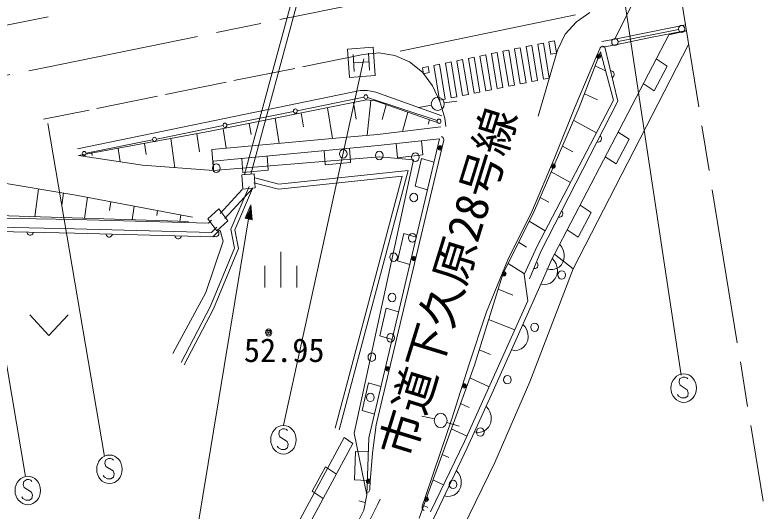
# Model space of a CAD drawing. Units: millimetres, scale not verified. Extents: x 40000 to 680000, y 20000 to 380000.
# Drawn here: x 516241 to 574101, y 245642 to 284040 of the extents above; entities that cross this region are included whole.
import ezdxf
from ezdxf.enums import TextEntityAlignment as Align

# ---------------------------------------------------------------- set-up
doc = ezdxf.new("R2010")
doc.units = ezdxf.units.MM
doc.header["$LTSCALE"] = 1000
doc.linetypes.add('CHAIN', pattern=[18.5, 12, -1.5, 3.5, -1.5])
for name, color, linetype, lineweight in [('M-BGD', 7, 'Continuous', 13), ('M-BGD-EXST', 7, 'Continuous', 13), ('M-BMK', 2, 'CHAIN', 13), ('M-STR-HTXT', 7, 'Continuous', 13), ('M-STR-STRC', 7, 'Continuous', 13)]:
    doc.layers.add(name, color=color, linetype=linetype, lineweight=lineweight)
doc.layers.add('M-BGD-HTXT', color=7, linetype='Continuous')
doc.styles.add('ＭＳ ゴシック', font='')
doc.styles.get('ＭＳ ゴシック').set_extended_font_data('MS Gothic')

msp = doc.modelspace()

# ---------------------------------------------------------------- linework, layer by layer
at = {"layer": 'M-BGD'}
for p, q in [((541431, 299046), (534001, 271684)), ((541903, 299076), (534477, 271727)), ((562629, 282174), (566892, 290697)), ((560705, 284221), (559665, 283511)), ((546034, 281242), (559605, 284037)), ((559665, 283511), (558788, 282543)), ((568100, 283275), (565202, 282692)), ((557980, 265528), (566803, 282512)), ((558788, 282543), (558204, 281326)), ((565202, 282692), (562629, 282174)), ((562887, 281993), (567561, 282912)), ((568171, 282841), (565271, 282257)), ((566803, 282512), (568174, 282822)), ((556671, 281773), (557108, 281862)), ((557108, 281862), (557560, 279150)), ((557545, 281951), (557982, 282041)), ((557699, 281004), (557545, 281951)), ((557982, 282041), (558136, 281093)), ((562629, 282174), (561635, 281977)), ((565271, 282257), (562698, 281739)), ((541970, 281388), (543937, 281559)), ((542123, 279186), (541970, 281388)), ((543937, 281559), (544090, 279357)), ((553988, 281226), (554434, 281317)), ((554435, 278520), (553988, 281226)), ((554434, 281317), (554881, 278610)), ((554879, 281408), (555325, 281499)), ((555328, 278700), (554879, 281408)), ((555325, 281499), (555774, 278790)), ((555771, 281590), (556217, 281681)), ((556220, 278880), (555771, 281590)), ((556217, 281681), (556667, 278970)), ((557113, 279060), (556671, 281773)), ((558204, 281326), (556705, 276201)), ((568346, 281765), (559413, 264384)), ((561258, 280908), (561471, 281406)), ((561471, 281406), (561505, 281486)), ((561505, 281486), (561536, 281531)), ((561536, 281531), (561588, 281576)), ((561588, 281576), (561632, 281602)), ((561632, 281602), (561680, 281612)), ((561680, 281612), (561746, 281613)), ((562698, 281739), (561704, 281542)), ((561746, 281613), (561795, 281600)), ((561795, 281600), (561822, 281585)), ((561859, 281538), (562880, 277363)), ((542394, 280982), (542485, 279661)), ((543174, 280990), (544395, 281100)), ((543574, 281084), (543666, 279763)), ((544395, 281100), (545615, 280894)), ((545615, 280894), (546765, 280416)), ((551313, 280680), (551759, 280771)), ((551756, 277979), (551313, 280680)), ((551759, 280771), (552203, 278069)), ((552205, 280862), (552651, 280953)), ((552649, 278159), (552205, 280862)), ((552651, 280953), (553096, 278249)), ((553096, 281044), (553542, 281135)), ((553542, 278339), (553096, 281044)), ((553542, 281135), (553988, 278429)), ((558136, 281093), (557699, 281004)), ((559559, 276949), (561258, 280908)), ((559888, 276864), (561521, 281183)), ((561521, 281183), (562541, 277454)), ((566681, 280081), (565828, 280636)), ((542440, 280321), (543620, 280424)), ((546765, 280416), (547758, 279607)), ((548202, 280046), (547765, 279957)), ((548278, 279582), (548202, 280046)), ((548639, 280135), (549085, 280226)), ((549078, 277439), (548639, 280135)), ((549085, 280226), (549524, 277529)), ((549530, 280317), (549976, 280407)), ((549971, 277619), (549530, 280317)), ((549976, 280407), (550417, 277709)), ((550422, 280498), (550868, 280589)), ((550863, 277799), (550422, 280498)), ((550868, 280589), (551310, 277889)), ((561113, 280104), (561921, 279721)), ((565689, 278172), (566681, 280081)), ((547758, 279607), (548532, 278544)), ((547765, 279957), (547841, 279493)), ((547841, 279493), (548278, 279582)), ((562366, 279713), (562304, 279717)), ((562422, 279695), (562366, 279713)), ((562482, 279657), (562422, 279695)), ((562524, 279612), (562482, 279657)), ((562559, 279554), (562524, 279612)), ((562580, 279469), (562559, 279554)), ((562576, 279399), (562580, 279469)), ((544090, 279357), (542123, 279186)), ((556667, 278970), (556220, 278880)), ((557560, 279150), (557113, 279060)), ((562434, 279184), (562486, 279223)), ((562486, 279223), (562526, 279269)), ((562526, 279269), (562561, 279337)), ((562561, 279337), (562576, 279399)), ((548532, 278544), (549110, 277353)), ((553988, 278429), (553542, 278339)), ((554881, 278610), (554435, 278520)), ((555774, 278790), (555328, 278700)), ((564837, 278727), (565689, 278172)), ((542946, 278189), (521071, 273679)), ((543501, 278200), (542946, 278189)), ((544146, 278063), (543501, 278200)), ((549259, 276222), (544146, 278063)), ((551310, 277889), (550863, 277799)), ((552203, 278069), (551756, 277979)), ((553096, 278249), (552649, 278159)), ((560296, 277944), (561299, 277469)), ((531336, 275032), (543427, 277473)), ((538075, 276628), (543229, 277664)), ((542419, 277270), (542629, 275966)), ((543427, 277473), (544123, 277380)), ((543775, 277426), (543487, 274723)), ((543517, 277646), (548897, 275862)), ((544123, 277380), (549135, 275637)), ((549524, 277529), (549078, 277439)), ((549110, 277353), (549479, 276047)), ((549440, 277227), (550430, 277370)), ((550417, 277709), (549971, 277619)), ((562541, 277454), (556630, 266156)), ((562880, 277363), (556902, 265729)), ((540404, 276863), (540789, 274475)), ((544958, 277089), (544641, 275945)), ((548455, 277059), (547474, 276866)), ((556423, 268912), (559888, 276864)), ((557951, 272902), (559559, 276949)), ((532628, 275533), (537783, 276569)), ((536374, 276049), (536688, 274102)), ((538389, 276456), (538564, 275372)), ((546629, 276508), (546217, 275024)), ((549479, 276047), (549564, 275417)), ((527182, 274438), (532337, 275475)), ((534359, 275642), (534498, 274778)), ((548300, 275927), (548205, 275587)), ((559455, 275870), (561211, 274911)), ((521168, 273152), (531336, 275032)), ((530320, 274844), (530525, 273452)), ((532344, 275235), (532587, 273728)), ((549191, 275374), (544284, 274796)), ((563740, 274420), (562887, 274975)), ((521736, 273344), (526891, 274380)), ((528286, 274468), (528618, 272219)), ((541340, 274525), (531465, 273626)), ((544284, 274796), (541340, 274525)), ((549081, 274463), (543615, 251319)), ((544328, 273928), (549081, 274463)), ((547785, 273207), (547686, 274306)), ((549228, 274628), (549266, 274617)), ((549266, 274617), (549318, 274578)), ((549318, 274578), (549358, 274532)), ((549358, 274532), (549393, 274465)), ((549411, 274322), (549390, 274237)), ((549393, 274465), (549409, 274403)), ((549409, 274403), (549411, 274322)), ((561499, 274254), (561546, 274301)), ((561550, 274642), (561509, 274694)), ((561546, 274301), (561585, 274377)), ((561578, 274586), (561550, 274642)), ((561596, 274510), (561578, 274586)), ((561585, 274377), (561597, 274446)), ((561597, 274446), (561596, 274510)), ((562748, 272511), (563740, 274420)), ((524219, 273716), (524373, 272670)), ((526252, 274092), (526379, 273235)), ((531569, 272733), (544328, 273928)), ((542204, 272621), (542122, 273721)), ((549263, 273704), (544177, 252324)), ((545723, 274085), (545822, 272986)), ((549390, 274237), (549263, 273704)), ((558589, 273882), (559399, 273440)), ((561263, 274215), (561324, 274201)), ((561324, 274201), (561381, 274203)), ((561381, 274203), (561449, 274223)), ((561449, 274223), (561499, 274254)), ((526099, 272410), (521168, 273152)), ((522185, 273340), (522211, 273166)), ((531465, 273626), (531607, 271993)), ((535824, 272023), (535742, 273124)), ((540155, 273537), (540238, 272437)), ((545822, 272986), (547785, 273207)), ((531607, 271993), (531569, 272733)), ((544437, 273067), (531607, 271993)), ((533776, 272939), (533858, 271839)), ((540238, 272437), (542204, 272621)), ((542478, 251673), (547066, 272835)), ((547066, 272835), (544437, 273067)), ((547696, 272920), (547192, 270784)), ((548650, 272637), (547696, 272920)), ((556258, 268919), (557951, 272902)), ((561896, 273066), (562748, 272511)), ((531607, 271993), (526099, 272410)), ((533858, 271839), (535824, 272023)), ((546663, 272004), (536649, 270944)), ((541327, 251934), (546663, 272004)), ((513242, 271387), (520961, 270099)), ((534747, 271752), (533780, 271664)), ((533780, 271664), (533860, 270564)), ((534827, 270651), (534747, 271752)), ((536649, 270944), (534798, 271433)), ((546186, 271565), (536625, 270553)), ((540996, 252045), (546186, 271565)), ((557723, 271894), (559208, 271083)), ((536625, 270553), (534719, 271057)), ((547192, 270784), (548145, 270502)), ((518066, 270582), (517778, 268420)), ((519996, 270260), (519869, 269309)), ((532119, 268672), (533822, 270526)), ((532463, 268276), (534610, 270614)), ((534343, 270757), (532925, 267447)), ((534610, 270614), (533236, 267408)), ((533860, 270564), (534827, 270651)), ((520961, 270099), (529975, 268396)), ((521862, 269929), (521616, 268298)), ((556856, 269906), (557531, 269537)), ((523665, 269588), (523563, 268914)), ((525468, 269248), (525307, 268181)), ((560799, 268759), (559946, 269314)), ((529655, 268043), (513955, 268541)), ((527271, 268907), (527212, 268515)), ((529074, 268566), (528998, 268064)), ((532002, 269033), (531168, 268255)), ((532697, 268100), (532002, 269033)), ((553969, 263987), (556423, 268912)), ((554365, 265090), (556258, 268919)), ((558510, 268438), (558557, 268484)), ((558561, 268825), (558520, 268877)), ((558557, 268484), (558596, 268561)), ((558589, 268769), (558561, 268825)), ((558607, 268693), (558589, 268769)), ((558596, 268561), (558608, 268629)), ((558608, 268629), (558607, 268693)), ((559807, 266849), (560799, 268759)), ((520871, 268198), (513937, 268345)), ((531201, 267927), (520871, 268198)), ((531168, 268255), (531863, 267322)), ((531438, 268160), (531201, 267927)), ((531863, 267322), (532697, 268100)), ((556014, 268091), (557241, 267325)), ((558274, 268399), (558335, 268385)), ((558335, 268385), (558392, 268386)), ((558392, 268386), (558460, 268406)), ((558460, 268406), (558510, 268438)), ((520859, 267481), (513970, 267627)), ((531436, 267203), (520859, 267481)), ((531861, 267621), (531436, 267203)), ((531544, 266869), (532056, 267372)), ((532117, 267362), (532342, 266530)), ((532925, 267447), (533217, 265996)), ((533236, 267408), (533527, 265959)), ((558955, 267405), (559807, 266849)), ((513985, 267295), (520852, 267149)), ((517172, 267227), (517190, 267161)), ((517190, 267161), (517219, 267105)), ((517219, 267105), (517268, 267049)), ((517268, 267049), (517316, 267015)), ((517316, 267015), (517375, 266991)), ((517375, 266991), (517454, 266989)), ((517454, 266989), (517514, 267010)), ((517514, 267010), (517563, 267042)), ((517563, 267042), (517614, 267097)), ((517614, 267097), (517644, 267151)), ((517644, 267151), (517665, 267217)), ((520852, 267149), (531544, 266869)), ((523279, 267086), (523297, 267019)), ((523297, 267019), (523325, 266963)), ((523325, 266963), (523373, 266906)), ((523373, 266906), (523422, 266872)), ((523422, 266872), (523481, 266848)), ((523481, 266848), (523560, 266846)), ((523560, 266846), (523619, 266867)), ((523619, 266867), (523669, 266899)), ((523669, 266899), (523720, 266953)), ((523720, 266953), (523751, 267007)), ((523751, 267007), (523772, 267073)), ((528625, 266945), (528643, 266878)), ((528643, 266878), (528671, 266823)), ((528671, 266823), (528720, 266766)), ((528720, 266766), (528768, 266732)), ((528965, 266726), (529015, 266758)), ((529015, 266758), (529066, 266812)), ((529066, 266812), (529097, 266867)), ((529097, 266867), (529118, 266932)), ((531615, 266938), (531669, 266903)), ((531669, 266903), (531724, 266883)), ((531724, 266883), (531793, 266878)), ((531793, 266878), (531850, 266890)), ((531850, 266890), (531907, 266917)), ((531907, 266917), (531967, 266975)), ((531967, 266975), (531998, 267036)), ((532010, 267238), (531986, 267302)), ((531998, 267036), (532016, 267097)), ((532020, 267175), (532010, 267238)), ((532016, 267097), (532020, 267175)), ((546329, 267134), (545825, 264999)), ((547283, 266851), (546329, 267134)), ((528768, 266732), (528827, 266708)), ((528827, 266708), (528906, 266706)), ((528906, 266706), (528965, 266726)), ((532342, 266530), (530997, 262550)), ((555196, 266450), (555807, 266068)), ((556630, 266156), (555632, 263957)), ((558544, 266074), (558380, 266285)), ((533217, 265996), (531337, 261456)), ((533527, 265959), (531600, 261303)), ((536814, 265714), (536814, 262953)), ((556902, 265729), (556045, 263603)), ((558653, 265847), (558544, 266074)), ((558722, 265545), (558653, 265847)), ((545825, 264999), (546779, 264716)), ((552710, 261063), (554365, 265090)), ((557775, 265141), (556939, 263258)), ((556939, 263258), (557775, 265141)), ((557980, 265528), (557775, 265141)), ((557775, 265141), (557980, 265528)), ((557973, 264991), (557796, 265189)), ((557980, 265528), (559413, 264384)), ((559413, 264384), (557980, 265528)), ((559413, 264384), (557980, 265528)), ((558510, 264710), (558671, 265014)), ((558671, 265014), (558724, 265287)), ((558724, 265287), (558722, 265545)), ((535580, 264609), (535580, 262953)), ((538047, 264609), (538047, 262953)), ((554378, 264808), (555656, 264010)), ((556491, 264415), (556557, 264443)), ((556557, 264443), (556604, 264479)), ((556621, 264870), (556575, 264918)), ((556604, 264479), (556646, 264531)), ((556654, 264818), (556621, 264870)), ((556646, 264531), (556679, 264611)), ((556678, 264744), (556654, 264818)), ((556685, 264681), (556678, 264744)), ((556679, 264611), (556685, 264681)), ((558097, 264775), (557973, 264991)), ((558186, 264478), (558097, 264775)), ((558119, 264405), (558322, 264527)), ((558204, 264222), (558186, 264478)), ((558322, 264527), (558510, 264710)), ((551772, 256933), (553969, 263987)), ((555632, 263957), (555903, 261920)), ((559413, 264384), (556062, 255655)), ((556372, 264415), (556434, 264407)), ((556434, 264407), (556491, 264415)), ((557375, 264385), (557619, 264326)), ((557619, 264326), (557849, 264327)), ((557849, 264327), (558119, 264405)), ((558029, 263629), (558170, 263945)), ((558170, 263945), (558204, 264222)), ((557395, 263192), (557659, 263292)), ((557659, 263292), (557853, 263431)), ((557853, 263431), (558029, 263629)), ((556939, 263258), (553240, 254945)), ((553240, 254945), (556939, 263258)), ((553603, 262812), (554752, 262363)), ((556918, 263211), (557165, 263172)), ((557165, 263172), (557395, 263192)), ((530997, 262550), (528451, 257843)), ((555903, 261920), (551011, 251013)), ((531337, 261456), (529085, 257134)), ((531600, 261303), (529341, 256967)), ((544963, 261348), (544459, 259213)), ((545917, 261066), (544963, 261348)), ((551346, 256929), (552710, 261063)), ((517387, 260825), (518866, 259235)), ((518866, 259235), (520346, 260825)), ((552870, 260460), (554894, 259670)), ((555706, 259893), (555529, 260090)), ((555830, 259675), (555706, 259893)), ((544459, 259213), (545412, 258930)), ((555918, 259379), (555830, 259675)), ((555936, 259123), (555918, 259379)), ((555761, 258530), (555902, 258846)), ((555902, 258846), (555936, 259123)), ((552138, 258109), (553013, 257767)), ((554650, 258113), (554897, 258074)), ((554897, 258074), (555126, 258094)), ((555126, 258094), (555391, 258193)), ((555391, 258193), (555585, 258332)), ((555585, 258332), (555761, 258530)), ((547493, 245085), (551772, 256933)), ((550019, 252786), (551346, 256929)), ((551415, 255946), (552919, 255266)), ((543596, 255562), (543092, 253427)), ((544550, 255280), (543596, 255562)), ((556062, 255655), (553353, 249409)), ((553240, 254945), (551222, 250547)), ((551222, 250547), (553240, 254945)), ((543092, 253427), (544046, 253144)), ((550702, 253971), (551382, 253664)), ((552856, 253529), (552682, 253729)), ((552978, 253310), (552856, 253529)), ((548682, 252767), (547716, 252992)), ((553063, 253013), (552978, 253310)), ((553078, 252756), (553063, 253013)), ((544177, 252324), (543884, 250131)), ((548628, 248666), (550019, 252786)), ((549639, 252504), (550589, 252205)), ((552896, 252165), (553040, 252480)), ((553040, 252480), (553078, 252756)), ((549989, 251997), (551206, 251446)), ((551780, 251764), (552027, 251721)), ((552027, 251721), (552257, 251738)), ((552257, 251738), (552522, 251834)), ((552522, 251834), (552718, 251970)), ((552718, 251970), (552896, 252165)), ((538114, 244691), (541699, 251342)), ((541699, 251342), (542384, 250868)), ((543453, 246909), (542478, 251673)), ((543615, 251319), (543453, 246909)), ((542384, 250868), (538790, 244252)), ((551011, 251013), (548388, 245579)), ((551222, 250547), (548602, 245047)), ((548602, 245047), (551222, 250547)), ((542589, 250263), (542508, 248056)), ((543574, 250217), (542589, 250263)), ((543884, 250131), (543725, 247935)), ((549276, 250022), (549792, 249788)), ((553353, 249409), (547614, 237553)), ((540256, 249077), (539231, 247190)), ((541099, 248503), (540256, 249077)), ((547934, 246612), (548628, 248666)), ((550548, 248569), (550377, 248772)), ((550667, 248348), (550548, 248569)), ((550748, 248049), (550667, 248348)), ((542508, 248056), (543493, 248010)), ((543725, 247935), (543686, 247385)), ((548563, 248047), (549397, 247670)), ((550718, 247517), (550760, 247792)), ((550760, 247792), (550748, 248049)), ((539231, 247190), (540074, 246616)), ((543445, 247074), (543416, 247077)), ((543495, 247081), (543445, 247074)), ((543557, 247108), (543495, 247081)), ((543599, 247138), (543557, 247108)), ((543631, 247179), (543599, 247138)), ((543665, 247243), (543631, 247179)), ((543679, 247297), (543665, 247243)), ((543686, 247385), (543679, 247297)), ((550388, 247013), (550569, 247205)), ((550569, 247205), (550718, 247517)), ((543453, 246909), (543214, 245705)), ((544481, 246559), (544312, 246187)), ((547760, 246096), (547934, 246612)), ((549448, 246823), (549694, 246776)), ((549694, 246776), (549924, 246789)), ((549924, 246789), (550191, 246880)), ((550191, 246880), (550388, 247013)), ((544312, 246187), (536810, 231215)), ((543334, 246307), (542834, 246431)), ((547726, 245933), (547732, 246013)), ((547736, 245870), (547726, 245933)), ((547732, 246013), (547760, 246096)), ((547849, 246073), (548168, 245928)), ((543214, 245705), (536078, 231491)), ((547765, 245799), (547736, 245870)), ((547801, 245748), (547765, 245799)), ((547849, 245704), (547801, 245748)), ((547886, 245688), (547849, 245704))]:
    msp.add_line(p, q, dxfattribs=at)
msp.add_circle((548945, 277156), 500, dxfattribs=at)
for centre, major_axis in [((567803, 282960), (0, -276)), ((562644, 281945), (0, -276)), ((561391, 280837), (0, -166)), ((561391, 280837), (0, -99.4)), ((561391, 280837), (0, -33.1)), ((543375, 277693), (0, -166)), ((537929, 276598), (0, -166)), ((532483, 275504), (0, -166)), ((549039, 275815), (0, -166)), ((527037, 274409), (0, -166)), ((549120, 273746), (0, -166)), ((549120, 273746), (0, -99.4)), ((549120, 273746), (0, -33.1)), ((521591, 273315), (0, -166)), ((541630, 273293), (0, -331)), ((544418, 273164), (0, -331)), ((547206, 273036), (0, -331)), ((531815, 272182), (0, -331)), ((557877, 272343), (0, -166)), ((557877, 272343), (0, -99.4)), ((557877, 272343), (0, -33.1)), ((547091, 269915), (0, -331)), ((546976, 266794), (0, -331)), ((545525, 265298), (0, -331)), ((547086, 265196), (0, -166)), ((547086, 265196), (0, -99.4)), ((547086, 265196), (0, -33.1)), ((554083, 264007), (0, -166)), ((554083, 264007), (0, -99.4)), ((554083, 264007), (0, -33.1)), ((558536, 263913), (0, -331)), ((545410, 262177), (0, -331)), ((556434, 259862), (0, -331)), ((535865, 259459), (0, -276)), ((535865, 259459), (0, -166)), ((535865, 259459), (0, -55.2)), ((545296, 259057), (0, -331)), ((543844, 257561), (0, -331)), ((545052, 256645), (0, -166)), ((545052, 256645), (0, -99.4)), ((545052, 256645), (0, -33.1)), ((554333, 255810), (0, -331)), ((550991, 255330), (0, -166)), ((550991, 255330), (0, -99.4)), ((550991, 255330), (0, -33.1)), ((543730, 254440), (0, -331)), ((549164, 252654), (0, -552)), ((552231, 251759), (0, -331)), ((543578, 247948), (0, -166)), ((543578, 247948), (0, -99.4)), ((543578, 247948), (0, -33.1)), ((550129, 247707), (0, -331)), ((548073, 246554), (0, -166)), ((548073, 246554), (0, -99.4)), ((548073, 246554), (0, -33.1))]:
    msp.add_ellipse(centre, major_axis=major_axis, ratio=0.893369, dxfattribs=at)
at = {"layer": 'M-BGD-EXST'}
for p, q in [((563402, 285022), (567774, 256156)), ((543229, 280635), (537006, 252301)), ((518786, 275646), (523167, 249874)), ((512640, 274426), (517044, 248304)), ((567649, 255864), (567610, 255599)), ((567886, 255996), (567649, 255864)), ((568044, 255996), (567886, 255996)), ((568202, 255952), (568044, 255996)), ((568281, 255864), (568202, 255952)), ((567610, 255599), (567689, 255378)), ((567689, 255378), (568241, 255024)), ((567571, 254539), (567492, 254671)), ((568241, 255024), (568320, 254804)), ((568320, 254804), (568281, 254539)), ((567807, 254406), (567571, 254539)), ((568084, 254406), (567807, 254406)), ((568281, 254539), (568084, 254406)), ((536690, 251866), (536651, 251601)), ((536927, 251998), (536690, 251866)), ((537085, 251998), (536927, 251998)), ((537243, 251954), (537085, 251998)), ((537322, 251866), (537243, 251954)), ((536651, 251601), (536730, 251380)), ((536730, 251380), (537282, 251027)), ((536612, 250541), (536533, 250673)), ((536848, 250408), (536612, 250541)), ((537322, 250541), (537125, 250408)), ((537282, 251027), (537361, 250806)), ((537361, 250806), (537322, 250541)), ((537125, 250408), (536848, 250408)), ((523234, 249582), (523194, 249317)), ((523471, 249714), (523234, 249582)), ((523628, 249714), (523471, 249714)), ((523786, 249670), (523628, 249714)), ((523865, 249582), (523786, 249670)), ((523194, 249317), (523273, 249096)), ((523273, 249096), (523826, 248742)), ((523155, 248256), (523076, 248389)), ((523392, 248124), (523155, 248256)), ((523865, 248256), (523668, 248124)), ((523826, 248742), (523905, 248521)), ((523905, 248521), (523865, 248256)), ((516920, 247940), (516881, 247675)), ((516881, 247675), (516960, 247454)), ((517157, 248072), (516920, 247940)), ((517315, 248072), (517157, 248072)), ((517473, 248028), (517315, 248072)), ((517551, 247940), (517473, 248028)), ((523668, 248124), (523392, 248124)), ((516960, 247454), (517512, 247100)), ((517512, 247100), (517591, 246880)), ((516841, 246615), (516762, 246747)), ((517078, 246482), (516841, 246615)), ((517551, 246615), (517354, 246482)), ((517591, 246880), (517551, 246615)), ((517354, 246482), (517078, 246482))]:
    msp.add_line(p, q, dxfattribs=at)
for centre in [(567965, 255157), (537006, 251159), (523550, 248875), (517236, 247233)]:
    msp.add_ellipse(centre, major_axis=(0, -1104), ratio=0.893369, dxfattribs=at)
at = {"layer": 'M-BMK'}
for p, q in [((567205, 288775), (574101, 246406)), ((538009, 283943), (557420, 287902)), ((518598, 279985), (538009, 283943)), ((499187, 276026), (518598, 279985))]:
    msp.add_line(p, q, dxfattribs=at)
at = {"layer": 'M-STR-HTXT'}
for p, q in [((534497, 269336), (529268, 237678)), ((534046, 268307), (534497, 269336)), ((534497, 269336), (534589, 268194)), ((534130, 268334), (534446, 269032)), ((534215, 268361), (534418, 268859)), ((534300, 268389), (534375, 268598)), ((534375, 268598), (534378, 268373)), ((534418, 268859), (534448, 268313)), ((534446, 269032), (534518, 268254)), ((534589, 268194), (534046, 268307)), ((534518, 268254), (534130, 268334)), ((534448, 268313), (534215, 268361)), ((534378, 268373), (534300, 268389))]:
    msp.add_line(p, q, dxfattribs=at)
at = {"layer": 'M-STR-STRC'}
for p, q in [((518807, 283896), (514110, 282948)), ((538479, 280030), (543174, 280990)), ((533173, 278954), (537882, 279906)), ((527889, 277875), (532577, 278830)), ((522578, 276807), (527278, 277757)), ((518453, 275968), (521972, 276670))]:
    msp.add_line(p, q, dxfattribs=at)

# ---------------------------------------------------------------- texts
at = {"layer": 'M-BGD', "style": 'ＭＳ ゴシック'}
msp.add_text('52.95', height=1833, dxfattribs=at).set_placement((533949, 256625), align=Align.BOTTOM_LEFT)
at = {"layer": 'M-BGD-HTXT', "style": 'ＭＳ ゴシック'}
msp.add_text('市道下久原28号線', height=2566, rotation=72.842, dxfattribs=at).set_placement((547595, 249355), align=Align.BOTTOM_LEFT)

doc.saveas('drawing.dxf')
